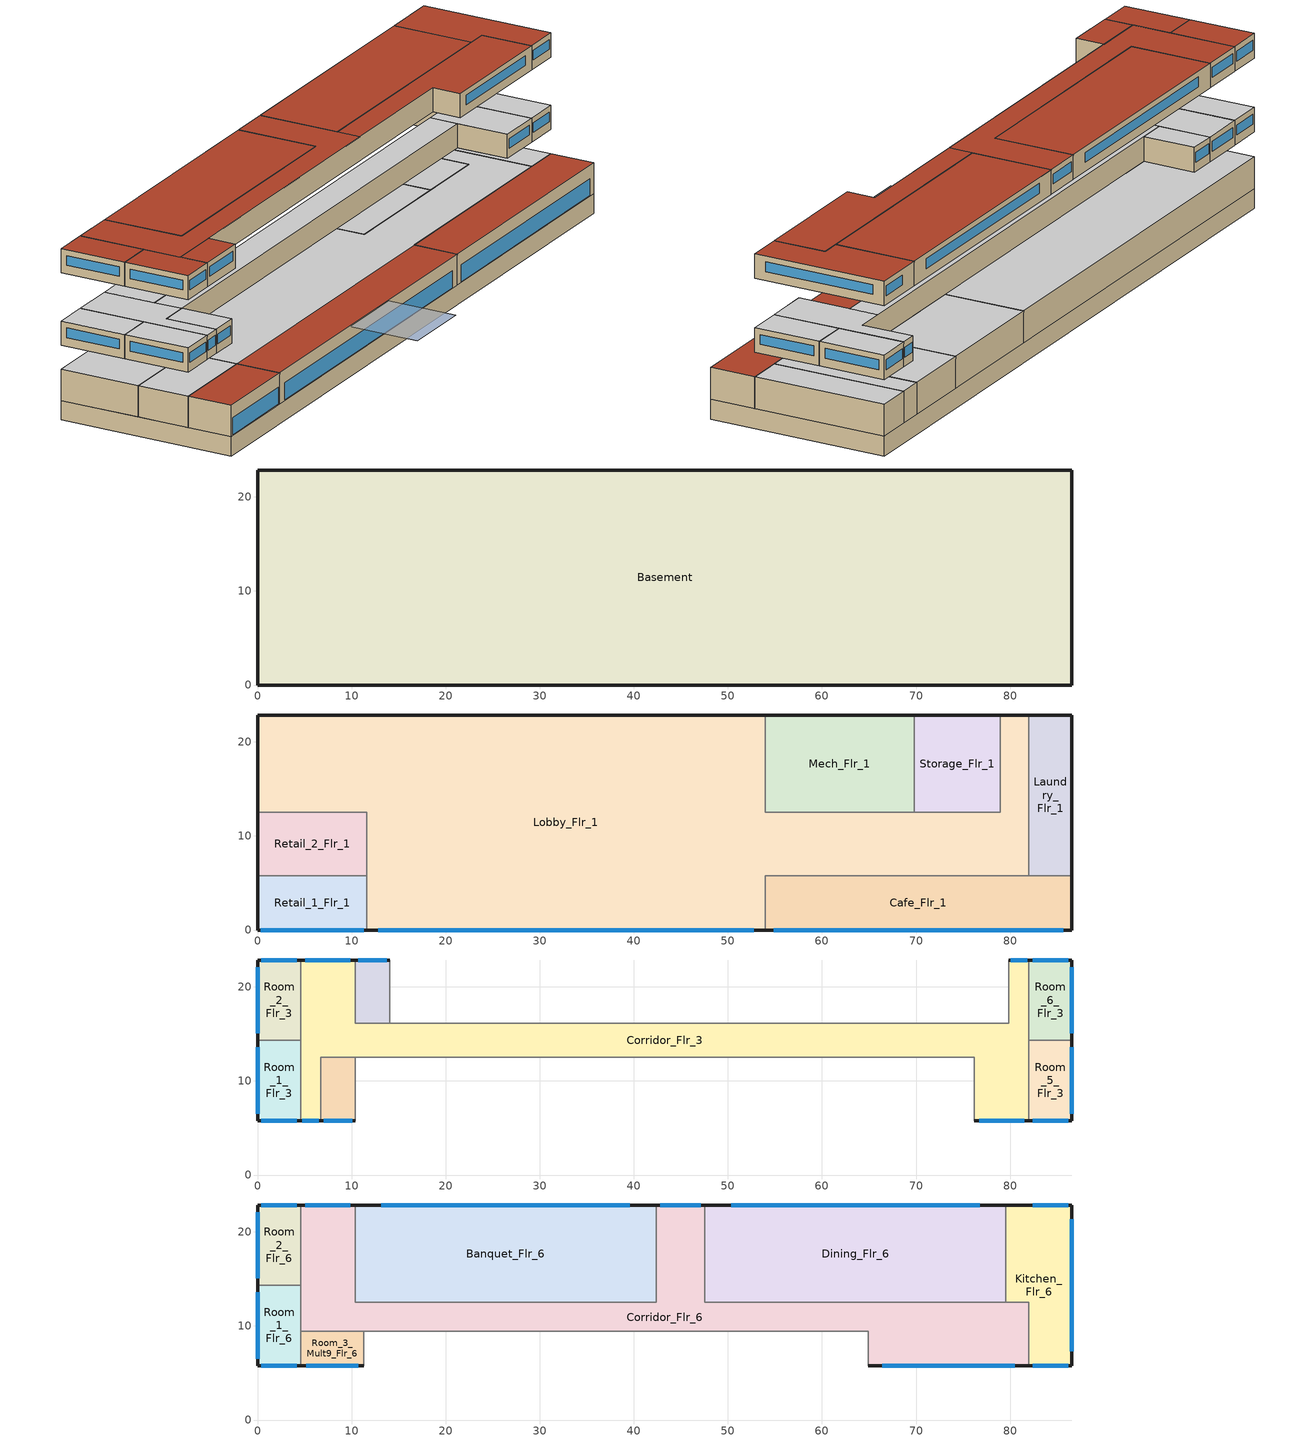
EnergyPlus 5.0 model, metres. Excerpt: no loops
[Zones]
Basement
 floor ground (ext-slab): 86.56,22.86 86.56,0 0,0 0,22.86 z-2.44
 wall ground (Underground Wall Non-res): 86.56,0 86.56,22.86 0,22.86 0,0 86.56,0 z-2.44:0
Cafe_Flr_1
 floor to Basement (INT-FLOOR-TOPSIDE): 86.56,5.79 86.56,0 53.95,0 53.95,5.79 z0
 wall outside (Mass Non-res Ext Wall): 53.95,0 86.56,0 86.56,5.79 z0:3.96
 wall to Lobby_Flr_1 (int-walls): 81.99,5.79 53.95,5.79 53.95,0 z0:3.96
 wall to Laundry_Flr_1 (int-walls): 86.56,5.79 81.99,5.79 z0:3.96
 window (Window Non-res Fixed): 54.88,0 85.63,0 z0.15:2.29
 roof outside (IEAD Res Roof): 53.95,5.79 53.95,0 86.56,0 86.56,5.79 z3.96
Laundry_Flr_1
 floor to Basement (INT-FLOOR-TOPSIDE): 86.56,22.86 86.56,5.79 81.99,5.79 81.99,22.86 z0
 wall outside (Mass Non-res Ext Wall): 86.56,5.79 86.56,22.86 81.99,22.86 z0:3.96
 wall to Lobby_Flr_1 (int-walls): 81.99,22.86 81.99,5.79 z0:3.96
 ceiling adiabatic (INT-FLOOR-UNDERSIDE): 81.99,22.86 81.99,5.79 86.56,5.79 86.56,22.86 z3.96
Lobby_Flr_1
 floor to Basement (INT-FLOOR-TOPSIDE): 0,12.5 0,22.86 53.95,22.86 53.95,0 11.58,0 11.58,12.5 z0; 53.95,12.5 78.94,12.5 78.94,22.86 81.99,22.86 81.99,5.79 53.95,5.79 z0
 wall outside (Mass Non-res Ext Wall): 53.95,22.86 0,22.86 0,12.5 / 11.58,0 53.95,0 / 81.99,22.86 78.94,22.86 z0:3.96
 wall to Mech_Flr_1 (int-walls): 69.8,12.5 53.95,12.5 53.95,22.86 z0:3.96
 wall to Retail_2_Flr_1 (int-walls): 0,12.5 11.58,12.5 11.58,5.79 z0:3.96
 wall to Retail_1_Flr_1 (int-walls): 11.58,5.79 11.58,0 z0:3.96
 wall to Storage_Flr_1 (int-walls): 78.94,22.86 78.94,12.5 69.8,12.5 z0:3.96
 window (Window Non-res Fixed): 12.79,0 52.74,0 z0.15:2.29
 ceiling adiabatic (INT-FLOOR-UNDERSIDE): 0,12.5 11.58,12.5 11.58,5.79 81.99,5.79 81.99,22.86 78.94,22.86 78.94,12.5 53.95,12.5 53.95,22.86 0,22.86 z3.96
 roof outside (IEAD Res Roof): 11.58,5.79 11.58,0 53.95,0 53.95,5.79 z3.96
Mech_Flr_1
 floor to Basement (INT-FLOOR-TOPSIDE): 69.8,22.86 69.8,12.5 53.95,12.5 53.95,22.86 z0
 wall outside (Mass Non-res Ext Wall): 69.8,22.86 53.95,22.86 z0:3.96
 wall to Storage_Flr_1 (int-walls): 69.8,12.5 69.8,22.86 z0:3.96
 ceiling adiabatic (INT-FLOOR-UNDERSIDE): 53.95,22.86 53.95,12.5 69.8,12.5 69.8,22.86 z3.96
Retail_1_Flr_1
 floor to Basement (INT-FLOOR-TOPSIDE): 11.58,5.79 11.58,0 0,0 0,5.79 z0
 wall outside (Mass Non-res Ext Wall): 0,5.79 0,0 11.58,0 z0:3.96
 wall to Retail_2_Flr_1 (int-walls): 11.58,5.79 0,5.79 z0:3.96
 window (Window Non-res Fixed): 0.33,0 11.25,0 z0.15:2.29
 roof outside (IEAD Res Roof): 0,5.79 0,0 11.58,0 11.58,5.79 z3.96
Retail_2_Flr_1
 floor to Basement (INT-FLOOR-TOPSIDE): 11.58,12.5 11.58,5.79 0,5.79 0,12.5 z0
 wall outside (Mass Non-res Ext Wall): 0,12.5 0,5.79 z0:3.96
 ceiling adiabatic (INT-FLOOR-UNDERSIDE): 0,12.5 0,5.79 11.58,5.79 11.58,12.5 z3.96
Storage_Flr_1
 floor to Basement (INT-FLOOR-TOPSIDE): 78.94,22.86 78.94,12.5 69.8,12.5 69.8,22.86 z0
 wall outside (Mass Non-res Ext Wall): 78.94,22.86 69.8,22.86 z0:3.96
 ceiling adiabatic (INT-FLOOR-UNDERSIDE): 69.8,22.86 69.8,12.5 78.94,12.5 78.94,22.86 z3.96
Corridor_Flr_3
 floor adiabatic (INT-FLOOR-TOPSIDE): 4.57,5.79 4.57,22.86 10.36,22.86 10.36,12.5 6.71,12.5 6.71,5.79 z7.01; 10.36,16.15 76.2,16.15 76.2,12.5 10.36,12.5 z7.01; 76.2,16.15 79.86,16.15 79.86,22.86 81.99,22.86 81.99,5.79 76.2,5.79 z7.01
 wall outside (Mass Res Ext Wall): 10.36,22.86 4.57,22.86 / 4.57,5.79 6.71,5.79 / 81.99,22.86 79.86,22.86 / 76.2,5.79 81.99,5.79 z7.01:10.06
 wall adiabatic (int-walls): 79.86,22.86 79.86,16.15 10.36,16.15 10.36,22.86 / 6.71,5.79 6.71,12.5 76.2,12.5 76.2,5.79 z7.01:10.06
 wall to Room_5_Flr_3 (int-walls): 81.99,5.79 81.99,14.33 z7.01:10.06
 wall to Room_1_Flr_3 (int-walls): 4.57,14.33 4.57,5.79 z7.01:10.06
 wall to Room_6_Flr_3 (int-walls): 81.99,14.33 81.99,22.86 z7.01:10.06
 wall to Room_2_Flr_3 (int-walls): 4.57,22.86 4.57,14.33 z7.01:10.06
 window (Window Non-res Fixed): 9.86,22.86 5.08,22.86 / 4.76,5.79 6.52,5.79 / 81.81,22.86 80.04,22.86 / 76.71,5.79 81.48,5.79 z8.11:9.33
 ceiling adiabatic (INT-FLOOR-UNDERSIDE): 4.57,5.79 6.71,5.79 6.71,12.5 10.36,12.5 10.36,22.86 4.57,22.86 z10.06; 10.36,12.5 76.2,12.5 76.2,16.15 10.36,16.15 z10.06; 76.2,5.79 81.99,5.79 81.99,22.86 79.86,22.86 79.86,16.15 76.2,16.15 z10.06
Room_1_Flr_3
 floor adiabatic (INT-FLOOR-TOPSIDE): 4.57,14.33 4.57,5.79 0,5.79 0,14.33 z7.01
 wall outside (Mass Res Ext Wall): 0,14.33 0,5.79 4.57,5.79 z7.01:10.06
 wall to Room_2_Flr_3 (int-walls): 4.57,14.33 0,14.33 z7.01:10.06
 window (Window Res Fixed): 0.4,5.79 4.17,5.79 / 0,13.58 0,6.54 z8.11:9.33
 ceiling adiabatic (INT-FLOOR-UNDERSIDE): 0,14.33 0,5.79 4.57,5.79 4.57,14.33 z10.06
Room_2_Flr_3
 floor adiabatic (INT-FLOOR-TOPSIDE): 4.57,22.86 4.57,14.33 0,14.33 0,22.86 z7.01
 wall outside (Mass Res Ext Wall): 4.57,22.86 0,22.86 0,14.33 z7.01:10.06
 window (Window Res Fixed): 4.17,22.86 0.4,22.86 / 0,22.11 0,15.07 z8.11:9.33
 ceiling adiabatic (INT-FLOOR-UNDERSIDE): 0,22.86 0,14.33 4.57,14.33 4.57,22.86 z10.06
Room_3_Mult19_Flr_3
 floor adiabatic (INT-FLOOR-TOPSIDE): 10.36,12.5 10.36,5.79 6.71,5.79 6.71,12.5 z7.01
 wall outside (Mass Res Ext Wall): 6.71,5.79 10.36,5.79 z7.01:10.06
 wall adiabatic (int-walls): 10.36,5.79 10.36,12.5 6.71,12.5 6.71,5.79 z7.01:10.06
 window (Window Res Fixed): 7.03,5.79 10.04,5.79 z8.11:9.33
 ceiling adiabatic (INT-FLOOR-UNDERSIDE): 6.71,12.5 6.71,5.79 10.36,5.79 10.36,12.5 z10.06
Room_4_Mult19_Flr_3
 floor adiabatic (INT-FLOOR-TOPSIDE): 14.02,22.86 14.02,16.15 10.36,16.15 10.36,22.86 z7.01
 wall outside (Mass Res Ext Wall): 14.02,22.86 10.36,22.86 z7.01:10.06
 wall adiabatic (int-walls): 10.36,22.86 10.36,16.15 14.02,16.15 14.02,22.86 z7.01:10.06
 window (Window Res Fixed): 13.7,22.86 10.68,22.86 z8.11:9.33
 ceiling adiabatic (INT-FLOOR-UNDERSIDE): 10.36,22.86 10.36,16.15 14.02,16.15 14.02,22.86 z10.06
Room_5_Flr_3
 floor adiabatic (INT-FLOOR-TOPSIDE): 86.56,14.33 86.56,5.79 81.99,5.79 81.99,14.33 z7.01
 wall outside (Mass Res Ext Wall): 81.99,5.79 86.56,5.79 86.56,14.33 z7.01:10.06
 wall to Room_6_Flr_3 (int-walls): 86.56,14.33 81.99,14.33 z7.01:10.06
 window (Window Res Fixed): 86.56,6.54 86.56,13.58 / 82.39,5.79 86.16,5.79 z8.11:9.33
 ceiling adiabatic (INT-FLOOR-UNDERSIDE): 81.99,14.33 81.99,5.79 86.56,5.79 86.56,14.33 z10.06
Room_6_Flr_3
 floor adiabatic (INT-FLOOR-TOPSIDE): 86.56,22.86 86.56,14.33 81.99,14.33 81.99,22.86 z7.01
 wall outside (Mass Res Ext Wall): 86.56,14.33 86.56,22.86 81.99,22.86 z7.01:10.06
 window (Window Res Fixed): 86.56,15.07 86.56,22.11 / 86.16,22.86 82.39,22.86 z8.11:9.33
 ceiling adiabatic (INT-FLOOR-UNDERSIDE): 81.99,22.86 81.99,14.33 86.56,14.33 86.56,22.86 z10.06
Banquet_Flr_6
 floor adiabatic (INT-FLOOR-TOPSIDE): 42.37,22.86 42.37,12.5 10.36,12.5 10.36,22.86 z16.15
 wall outside (Mass Res Ext Wall): 42.37,22.86 10.36,22.86 z16.15:19.2
 wall to Corridor_Flr_6 (int-walls): 10.36,22.86 10.36,12.5 42.37,12.5 42.37,22.86 z16.15:19.2
 window (Window Non-res Fixed): 39.57,22.86 13.16,22.86 z17.26:18.48
 roof outside (IEAD Res Roof): 10.36,22.86 10.36,12.5 42.37,12.5 42.37,22.86 z19.2
Corridor_Flr_6
 floor adiabatic (INT-FLOOR-TOPSIDE): 4.57,9.45 4.57,22.86 10.36,22.86 10.36,12.5 42.37,12.5 42.37,22.86 47.55,22.86 47.55,12.5 81.99,12.5 81.99,5.79 64.92,5.79 64.92,9.45 z16.15
 wall outside (Mass Res Ext Wall): 10.36,22.86 4.57,22.86 / 47.55,22.86 42.37,22.86 / 64.92,5.79 81.99,5.79 z16.15:19.2
 wall adiabatic (int-walls): 4.57,22.86 4.57,9.45 64.92,9.45 64.92,5.79 / 81.99,12.5 47.55,12.5 z16.15:19.2
 wall to Dining_Flr_6 (int-walls): 47.55,12.5 47.55,22.86 z16.15:19.2
 wall to Kitchen_Flr_6 (int-walls): 81.99,5.79 81.99,12.5 z16.15:19.2
 window (Window Non-res Fixed): 9.86,22.86 5.08,22.86 / 47.09,22.86 42.82,22.86 / 66.42,5.79 80.5,5.79 z17.26:18.48
 roof outside (IEAD Res Roof): 4.57,9.45 47.55,9.45 47.55,22.86 42.37,22.86 42.37,12.5 10.36,12.5 10.36,22.86 4.57,22.86 z19.2; 47.55,9.45 64.92,9.45 64.92,5.79 81.99,5.79 81.99,12.5 47.55,12.5 z19.2
Dining_Flr_6
 floor adiabatic (INT-FLOOR-TOPSIDE): 79.55,22.86 79.55,12.5 47.55,12.5 47.55,22.86 z16.15
 wall outside (Mass Res Ext Wall): 79.55,22.86 47.55,22.86 z16.15:19.2
 wall to Kitchen_Flr_6 (int-walls): 79.55,12.5 79.55,22.86 z16.15:19.2
 wall adiabatic (int-walls): 47.55,12.5 79.55,12.5 z16.15:19.2
 window (Window Non-res Fixed): 76.75,22.86 50.35,22.86 z17.26:18.48
 roof outside (IEAD Res Roof): 47.55,22.86 47.55,12.5 79.55,12.5 79.55,22.86 z19.2
Kitchen_Flr_6
 floor adiabatic (INT-FLOOR-TOPSIDE): 79.55,12.5 79.55,22.86 86.56,22.86 86.56,5.79 81.99,5.79 81.99,12.5 z16.15
 wall outside (Mass Res Ext Wall): 81.99,5.79 86.56,5.79 86.56,22.86 79.55,22.86 z16.15:19.2
 wall adiabatic (int-walls): 79.55,12.5 81.99,12.5 z16.15:19.2
 window (Window Non-res Fixed): 82.39,5.79 86.16,5.79 / 86.56,7.29 86.56,21.37 / 86.16,22.86 82.39,22.86 z17.26:18.48
 roof outside (IEAD Res Roof): 79.55,12.5 81.99,12.5 81.99,5.79 86.56,5.79 86.56,22.86 79.55,22.86 z19.2
Room_1_Flr_6
 floor adiabatic (INT-FLOOR-TOPSIDE): 4.57,14.33 4.57,5.79 0,5.79 0,14.33 z16.15
 wall outside (Mass Res Ext Wall): 0,14.33 0,5.79 4.57,5.79 z16.15:19.2
 wall adiabatic (int-walls): 4.57,5.79 4.57,14.33 z16.15:19.2
 wall to Room_2_Flr_6 (int-walls): 4.57,14.33 0,14.33 z16.15:19.2
 window (Window Res Fixed): 0.4,5.79 4.17,5.79 / 0,13.58 0,6.54 z17.26:18.48
 roof outside (IEAD Res Roof): 0,14.33 0,5.79 4.57,5.79 4.57,14.33 z19.2
Room_2_Flr_6
 floor adiabatic (INT-FLOOR-TOPSIDE): 4.57,22.86 4.57,14.33 0,14.33 0,22.86 z16.15
 wall outside (Mass Res Ext Wall): 4.57,22.86 0,22.86 0,14.33 z16.15:19.2
 wall adiabatic (int-walls): 4.57,14.33 4.57,22.86 z16.15:19.2
 window (Window Res Fixed): 4.17,22.86 0.4,22.86 / 0,22.11 0,15.07 z17.26:18.48
 roof outside (IEAD Res Roof): 0,22.86 0,14.33 4.57,14.33 4.57,22.86 z19.2
Room_3_Mult9_Flr_6
 floor adiabatic (INT-FLOOR-TOPSIDE): 11.28,9.45 11.28,5.79 4.57,5.79 4.57,9.45 z16.15
 wall outside (Mass Res Ext Wall): 4.57,5.79 11.28,5.79 z16.15:19.2
 wall adiabatic (int-walls): 11.28,5.79 11.28,9.45 4.57,9.45 4.57,5.79 z16.15:19.2
 window (Window Res Fixed): 5.16,5.79 10.69,5.79 z17.26:18.48
 roof outside (IEAD Res Roof): 4.57,9.45 4.57,5.79 11.28,5.79 11.28,9.45 z19.2
shading: 28.19,0 28.19,-9.14 37.34,-9.14 37.34,0 z3.96
[Building]
Ref Bldg Large Hotel Pre1980_v1.3_5.0: North Axis=0; Terrain=City; Loads Convergence Tolerance Value=0.04; Temperature Convergence Tolerance Value=0.2; Solar Distribution=FullInteriorAndExterior; Maximum Number of Warmup Days=25
[Site:Location]
USA NV-LAS VEGAS: Latitude {deg}=36.07; Longitude {deg}=-115.17; Time Zone {hr}=-8; Elevation {m}=664
[SizingPeriod:DesignDay] Barometric Pressure {Pa}=93598; Rain {0-no,1-yes}=0; Snow on ground {0-no,1-yes}=0; Day of Month=21; Daylight Savings Time Indicator=0; Humidity Indicating Type=WetBulb
Name | Maximum Dry-Bulb Temperature {C} | Daily Temp Range {C} | Humidity Indicating Conditions at Maximum Dry-Bulb | Wind Speed {m/s} design conditions vs. traditional 6.71 m/s (15 mph) | Wind Direction {Degrees; N=0, S=180} | Clearness {0.0 to 1.1} | Month | Day Type | Wind Speed {m/s} design conditions vs. traditional 3.35 m/s (7mph)
LAS_VEGAS Ann Htg 99.6% Condns DB | -1.7 | 0 | -1.7 | 3.1 | 240 | 0 | 1 | WinterDesignDay
LAS_VEGAS Ann Clg .4% Condns WB=>MDB | 34.7 | 13.6 | 21.9 |  | 230 | 1 | 7 | SummerDesignDay | 5.3
[Site:WaterMainsTemperature]
Calculation Method=CORRELATION; Annual Average Outdoor Air Temperature {C}=19.48; Maximum Difference In Monthly Average Outdoor Air Temperatures {deltaC}=25.6
[Site:GroundTemperature:BuildingSurface]
18.89, 18.889, 18.895, 20.344, 20.899, 20.929, 20.753, 20.826, 21.013, 20.868, 19.246, 18.923
[Construction]
Mass Non-res Ext Wall: 1IN Stucco, 8IN Concrete HW, Mass NonRes Wall Insulation, 1/2IN Gypsum
Mass Res Ext Wall: 1IN Stucco, 8IN Concrete HW, Mass Res Wall Insulation, 1/2IN Gypsum
IEAD Res Roof: Roof Membrane, IEAD Res Roof Insulation, Metal Decking
ext-slab: HW CONCRETE, CP02 CARPET PAD
int-walls: 1/2IN Gypsum, 1/2IN Gypsum
INT-FLOOR-TOPSIDE: MAT-CC05 4 HW CONCRETE, CP02 CARPET PAD
INT-FLOOR-UNDERSIDE: CP02 CARPET PAD, MAT-CC05 4 HW CONCRETE
Underground Wall Non-res: 8IN Concrete HW, UGWall NonRes Insulation
Window Non-res Fixed: NonRes Fixed Assembly Window
Window Res Fixed: Res Fixed Assembly Window
InteriorFurnishings: Std Wood 6inch
[Material] Thermal Absorptance=0.9
Name | Roughness | Thickness {m} | Conductivity {W/m-K} | Density {kg/m3} | Specific Heat {J/kg-K} | Solar Absorptance | Visible Absorptance | Density | Specific Heat | Visible Absorptance! Common Materials | Thickness | Conductivity
Mass NonRes Wall Insulation; Mass Res Wall Insulation | MediumRough | 0.0169094 | 0.049 | 265 | 836.8 | 0.7 | 0.7
IEAD Res Roof Insulation | MediumRough | 0.0739805 | 0.049 |  |  | 0.7 | 0.7 | 265 | 836.8
UGWall NonRes Insulation | MediumRough | 0.0001 | 0.049 | 265 | 836.8 | 0.7 | 0.7
Std Wood 6inch | MediumSmooth | 0.15 | 0.12 | 540 | 1210 | 0.7 |  |  |  | 0.7
1/2IN Gypsum | Smooth | 0.0127 | 0.16 | 784.9 | 830 | 0.92 | 0.92
1IN Stucco | Smooth |  |  |  |  | 0.92 | 0.92 | 1858 | 837 |  | 0.0253 | 0.6918
8IN CONCRETE HW | Rough | 0.2032 | 1.311 | 2240 | 836.8 | 0.7 | 0.7
HW CONCRETE; MAT-CC05 4 HW CONCRETE | Rough | 0.1016 | 1.311 | 2240 | 836.8 | 0.7 | 0.7
Roof Membrane | VeryRough | 0.0095 | 0.16 | 1121.29 | 1460 | 0.7 | 0.7
Metal Decking | MediumSmooth | 0.0015 | 45.006 | 7680 | 418.4 | 0.7 | 0.3
[WindowMaterial:SimpleGlazingSystem] U-Factor=6.92716; Solar Heat Gain Coefficient=0.54
NonRes Fixed Assembly Window; Res Fixed Assembly Window
[Material:NoMass]
CP02 CARPET PAD: Roughness=VeryRough; Thermal Resistance {(m2-K)/W}=0.2165; Thermal Absorptance=0.9; Solar Absorptance=0.7; Visible Absorptance=0.8
[Zone] Type=1; Part of Total Floor Area=Yes
Name | Multiplier
Banquet_Flr_6; Basement; Cafe_Flr_1; Corridor_Flr_6; Dining_Flr_6; Kitchen_Flr_6; Laundry_Flr_1; Lobby_Flr_1; Mech_Flr_1; Retail_1_Flr_1; Retail_2_Flr_1; Room_1_Flr_6; Room_2_Flr_6; Storage_Flr_1 | 1
Corridor_Flr_3; Room_1_Flr_3; Room_2_Flr_3; Room_5_Flr_3; Room_6_Flr_3 | 4
Room_3_Mult19_Flr_3; Room_4_Mult19_Flr_3 | 76
Room_3_Mult9_Flr_6 | 9
[People] Fraction Radiant=0.3; User Specified Sensible Fraction=AUTOCALCULATE; Activity Level Schedule=ACTIVITY_SCH; Enable ASHRAE 55 Comfort Warnings=No; MRT Calculation=ZoneAveraged; Work Efficiency Schedule=WORK_EFF_SCH; Clothing Schedule=CLOTHING_SCH; Air Velocity Schedule=AIR_VELO_SCH; Thermal Comfort Report=FANGER
Name | Zone | Schedule | Number of People Calculation Method | Zone Area per Person | Number of People
Banquet_Flr_6 People | Banquet_Flr_6 | BLDG_OCC_SCH | Area/Person | 1.39
Basement People | Basement | BLDG_OCC_SCH | Area/Person | 37.16
Cafe_Flr_1 People | Cafe_Flr_1 | BLDG_OCC_SCH | Area/Person | 1.39
Corridor_Flr_3 People | Corridor_Flr_3 | BLDG_OCC_SCH | Area/Person | 92.9
Corridor_Flr_6 People | Corridor_Flr_6 | BLDG_OCC_SCH | Area/Person | 92.9
Dining_Flr_6 People | Dining_Flr_6 | BLDG_OCC_SCH | Area/Person | 1.39
Kitchen_Flr_6 People | Kitchen_Flr_6 | BLDG_OCC_SCH | People |  | 5.56
Laundry_Flr_1 People | Laundry_Flr_1 | BLDG_OCC_SCH | Area/Person | 23.23
Lobby_Flr_1 People | Lobby_Flr_1 | Lobby_Occ_Sch | Area/Person | 3.1
Retail_1_Flr_1 People | Retail_1_Flr_1 | BLDG_OCC_SCH | Area/Person | 6.19
Retail_2_Flr_1 People | Retail_2_Flr_1 | BLDG_OCC_SCH | Area/Person | 6.19
Room_1_Flr_3 People | Room_1_Flr_3 | GuestRoom_Occ_Sch | Area/Person | 26.01
Room_1_Flr_6 People | Room_1_Flr_6 | GuestRoom_Occ_Sch | Area/Person | 26.01
Room_2_Flr_3 People | Room_2_Flr_3 | GuestRoom_Occ_Sch | Area/Person | 26.01
Room_2_Flr_6 People | Room_2_Flr_6 | GuestRoom_Occ_Sch | Area/Person | 26.01
Room_3_Mult19_Flr_3 People | Room_3_Mult19_Flr_3 | GuestRoom_Occ_Sch | Area/Person | 16.35
Room_3_Mult9_Flr_6 People | Room_3_Mult9_Flr_6 | GuestRoom_Occ_Sch | Area/Person | 16.35
Room_4_Mult19_Flr_3 People | Room_4_Mult19_Flr_3 | GuestRoom_Occ_Sch | Area/Person | 16.35
Room_5_Flr_3 People | Room_5_Flr_3 | GuestRoom_Occ_Sch | Area/Person | 26.01
Room_6_Flr_3 People | Room_6_Flr_3 | GuestRoom_Occ_Sch | Area/Person | 26.01
Storage_Flr_1 People | Storage_Flr_1 | BLDG_OCC_SCH | Area/Person | 46.45
[Lights] Design Level Calculation Method=Watts/Area; Return Air Fraction=0; Fraction Radiant=0.7; Fraction Visible=0.2; Fraction Replaceable=1; Return Air Fraction is Calculated from Plenum Temperature=No
Name | Zone | Schedule | Watts per Zone Area {W/m2}
Banquet_Flr_6_Lights | Banquet_Flr_6 | BLDG_LIGHT_SCH | 27.55
Basement_Lights | Basement | BLDG_LIGHT_SCH | 7.53
Cafe_Flr_1_Lights | Cafe_Flr_1 | BLDG_LIGHT_SCH | 27.55
Corridor_Flr_3_Lights | Corridor_Flr_3 | BLDG_LIGHT_SCH | 13.11
Corridor_Flr_6_Lights | Corridor_Flr_6 | BLDG_LIGHT_SCH | 13.11
Dining_Flr_6_Lights | Dining_Flr_6 | BLDG_LIGHT_SCH | 27.55
Kitchen_Flr_6_Lights | Kitchen_Flr_6 | BLDG_LIGHT_SCH | 16.83
Laundry_Flr_1_Lights | Laundry_Flr_1 | BLDG_LIGHT_SCH | 12.23
Lobby_Flr_1_Lights | Lobby_Flr_1 | BLDG_LIGHT_SCH | 20.28
Mech_Flr_1_Lights | Mech_Flr_1 | BLDG_LIGHT_SCH | 8.6
Retail_1_Flr_1_Lights | Retail_1_Flr_1 | BLDG_LIGHT_SCH | 38.09
Retail_2_Flr_1_Lights | Retail_2_Flr_1 | BLDG_LIGHT_SCH | 38.09
Room_1_Flr_3_Lights | Room_1_Flr_3 | GuestRoom_Ltg_Sch_Base | 19.09
Room_1_Flr_6_Lights | Room_1_Flr_6 | GuestRoom_Ltg_Sch_Base | 19.09
Room_2_Flr_3_Lights | Room_2_Flr_3 | GuestRoom_Ltg_Sch_Base | 19.09
Room_2_Flr_6_Lights | Room_2_Flr_6 | GuestRoom_Ltg_Sch_Base | 19.09
Room_3_Mult19_Flr_3_Lights | Room_3_Mult19_Flr_3 | GuestRoom_Ltg_Sch_Base | 19.09
Room_3_Mult9_Flr_6_Lights | Room_3_Mult9_Flr_6 | GuestRoom_Ltg_Sch_Base | 19.09
Room_4_Mult19_Flr_3_Lights | Room_4_Mult19_Flr_3 | GuestRoom_Ltg_Sch_Base | 19.09
Room_5_Flr_3_Lights | Room_5_Flr_3 | GuestRoom_Ltg_Sch_Base | 19.09
Room_6_Flr_3_Lights | Room_6_Flr_3 | GuestRoom_Ltg_Sch_Base | 19.09
Storage_Flr_1_Lights | Storage_Flr_1 | BLDG_LIGHT_SCH | 3.96
[ElectricEquipment]
Name | Zone | Schedule | Design Level Calculation Method | Design Level {W} | Fraction Latent | Fraction Radiant | Fraction Lost | Watts per Zone Floor Area {W/m2}
Banquet_Flr_6_MiscPlug_Equip | Banquet_Flr_6 | Kitchen_Elec_Equip_SCH | EquipmentLevel | 22492 | 0 | 0.5 | 0
Basement_MiscPlug_Equip | Basement | BLDG_EQUIP_SCH | Watts/Area |  | 0 | 0.5 | 0 | 5.38
Cafe_Flr_1_MiscPlug_Equip | Cafe_Flr_1 | BLDG_EQUIP_SCH | Watts/Area |  | 0 | 0.5 | 0 | 5.38
Dining_Flr_6_MiscPlug_Equip | Dining_Flr_6 | Kitchen_Elec_Equip_SCH | EquipmentLevel | 22492 | 0 | 0.5 | 0
Kitchen_Flr_6_ExhFan_Equip | Kitchen_Flr_6 | Kitchen_Exhaust_SCH | EquipmentLevel | 698 | 0 | 0 | 1
Kitchen_Flr_6_MiscElec_Equip | Kitchen_Flr_6 | Kitchen_Elec_Equip_SCH | EquipmentLevel | 52481 | 0.2 | 0.5 | 0.1
Laundry_Flr_1_MiscPlug_Equip | Laundry_Flr_1 | LaundryRoom_Eqp_Elec_Sch | EquipmentLevel | 4813 | 0 | 0.5 | 0
Laundry_Flr_1_ExhFan_Equip | Laundry_Flr_1 | ALWAYS_ON | EquipmentLevel | 87 | 0 | 0 | 1
Lobby_Flr_1_MiscPlug_Equip | Lobby_Flr_1 | BLDG_EQUIP_SCH | Watts/Area |  | 0 | 0.5 | 0 | 8.07
Mech_Flr_1_MiscPlug_Equip | Mech_Flr_1 | BLDG_EQUIP_SCH | Watts/Area |  | 0 | 0.5 | 0 | 5.38
Retail_1_Flr_1_MiscPlug_Equip | Retail_1_Flr_1 | BLDG_EQUIP_SCH | Watts/Area |  | 0 | 0.5 | 0 | 10.76
Retail_2_Flr_1_MiscPlug_Equip | Retail_2_Flr_1 | BLDG_EQUIP_SCH | Watts/Area |  | 0 | 0.5 | 0 | 10.76
Room_1_Flr_3_PlugMisc_Equip | Room_1_Flr_3 | GuestRoom_Eqp_Sch | Watts/Area |  | 0 | 0.5 | 0 | 14.3
Room_1_Flr_6_PlugMisc_Equip | Room_1_Flr_6 | GuestRoom_Eqp_Sch | Watts/Area |  | 0 | 0.5 | 0 | 14.3
Room_2_Flr_3_PlugMisc_Equip | Room_2_Flr_3 | GuestRoom_Eqp_Sch | Watts/Area |  | 0 | 0.5 | 0 | 14.3
Room_2_Flr_6_PlugMisc_Equip | Room_2_Flr_6 | GuestRoom_Eqp_Sch | Watts/Area |  | 0 | 0.5 | 0 | 14.3
Room_3_Mult19_Flr_3_PlugMisc_Equip | Room_3_Mult19_Flr_3 | GuestRoom_Eqp_Sch | Watts/Area |  | 0 | 0.5 | 0 | 14.3
Room_3_Mult9_Flr_6_PlugMisc_Equip | Room_3_Mult9_Flr_6 | GuestRoom_Eqp_Sch | Watts/Area |  | 0 | 0.5 | 0 | 14.3
Room_4_Mult19_Flr_3_PlugMisc_Equip | Room_4_Mult19_Flr_3 | GuestRoom_Eqp_Sch | Watts/Area |  | 0 | 0.5 | 0 | 14.3
Room_5_Flr_3_PlugMisc_Equip | Room_5_Flr_3 | GuestRoom_Eqp_Sch | Watts/Area |  | 0 | 0.5 | 0 | 14.3
Room_6_Flr_3_PlugMisc_Equip | Room_6_Flr_3 | GuestRoom_Eqp_Sch | Watts/Area |  | 0 | 0.5 | 0 | 14.3
Storage_Flr_1_MiscPlug_Equip | Storage_Flr_1 | BLDG_EQUIP_SCH | Watts/Area |  | 0 | 0.5 | 0 | 2.69
[GasEquipment] Design Level Calculation Method=EquipmentLevel
Name | Zone | Schedule | Design Level {W} | Fraction Latent | Fraction Radiant | Fraction Lost
Kitchen_Flr_6_MiscGas_Equip | Kitchen_Flr_6 | Kitchen_Gas_Equip_SCH | 166606 | 0.1 | 0.2 | 0.7
Laundry_Flr_1_MiscGas_Equip | Laundry_Flr_1 | LaundryRoom_Eqp_Gas_Sch | 41818 | 0 | 0.5 | 0
[Exterior:Lights]
Exterior Facade Lighting: Schedule=ALWAYS_ON; Design Level=27826; Control Option=AstronomicalClock
[Exterior:FuelEquipment]
Elevators: Fuel Use Type=Electricity; Schedule=BLDG_ELEVATORS; Design Level {W}=122222
[ZoneInfiltration:DesignFlowRate] Schedule=INFIL_QUARTER_ON_SCH; Design Volume Flow Rate Calculation Method=Flow/ExteriorWallArea; Flow per Exterior Surface Area {m3/s/m2}=0.001133; Constant Term Coefficient=1; Temperature Term Coefficient=0; Velocity Term Coefficient=0; Velocity Squared Term Coefficient=0
Name | Zone
Banquet_Flr_6_Infiltration | Banquet_Flr_6
Cafe_Flr_1_Infiltration | Cafe_Flr_1
Corridor_Flr_3_Infiltration | Corridor_Flr_3
Corridor_Flr_6_Infiltration | Corridor_Flr_6
Dining_Flr_6_Infiltration | Dining_Flr_6
Kitchen_Flr_6_Infiltration | Kitchen_Flr_6
Laundry_Flr_1_Infiltration | Laundry_Flr_1
Lobby_Flr_1_Infiltration | Lobby_Flr_1
Mech_Flr_1_Infiltration | Mech_Flr_1
Retail_1_Flr_1_Infiltration | Retail_1_Flr_1
Retail_2_Flr_1_Infiltration | Retail_2_Flr_1
Room_1_Flr_3_Infiltration | Room_1_Flr_3
Room_1_Flr_6_Infiltration | Room_1_Flr_6
Room_2_Flr_3_Infiltration | Room_2_Flr_3
Room_2_Flr_6_Infiltration | Room_2_Flr_6
Room_3_Mult19_Flr_3_Infiltration | Room_3_Mult19_Flr_3
Room_3_Mult9_Flr_6_Infiltration | Room_3_Mult9_Flr_6
Room_4_Mult19_Flr_3_Infiltration | Room_4_Mult19_Flr_3
Room_5_Flr_3_Infiltration | Room_5_Flr_3
Room_6_Flr_3_Infiltration | Room_6_Flr_3
Storage_Flr_1_Infiltration | Storage_Flr_1
[InternalMass] Construction=InteriorFurnishings
Name | Zone | Surface Area
Banquet_Flr_6 Internal Mass | Banquet_Flr_6 | 663.3149
Basement Internal Mass | Basement | 3957.66
Cafe_Flr_1 Internal Mass | Cafe_Flr_1 | 377.7238
Corridor_Flr_3 Internal Mass | Corridor_Flr_3 | 778.8094
Corridor_Flr_6 Internal Mass | Corridor_Flr_6 | 824.2494
Dining_Flr_6 Internal Mass | Dining_Flr_6 | 663.3149
Kitchen_Flr_6 Internal Mass | Kitchen_Flr_6 | 206.6089
Laundry_Flr_1 Internal Mass | Laundry_Flr_1 | 156.0789
Lobby_Flr_1 Internal Mass | Lobby_Flr_1 | 2616.37
Mech_Flr_1 Internal Mass | Mech_Flr_1 | 328.4864
Retail_1_Flr_1 Internal Mass | Retail_1_Flr_1 | 134.1427
Retail_2_Flr_1 Internal Mass | Retail_2_Flr_1 | 155.3378
Room_1_Flr_3 Internal Mass | Room_1_Flr_3 | 78.044
Room_1_Flr_6 Internal Mass | Room_1_Flr_6 | 78.044
Room_2_Flr_3 Internal Mass | Room_2_Flr_3 | 78.0349
Room_2_Flr_6 Internal Mass | Room_2_Flr_6 | 78.0349
Room_3_Mult19_Flr_3 Internal Mass | Room_3_Mult19_Flr_3 | 49.0477
Room_3_Mult9_Flr_6 Internal Mass | Room_3_Mult9_Flr_6 | 49.0611
Room_4_Mult19_Flr_3 Internal Mass | Room_4_Mult19_Flr_3 | 49.0611
Room_5_Flr_3 Internal Mass | Room_5_Flr_3 | 78.044
Room_6_Flr_3 Internal Mass | Room_6_Flr_3 | 78.0349
Storage_Flr_1 Internal Mass | Storage_Flr_1 | 189.5185
[ZoneMixing]
Kitchen_Flr_6 Exhaust Fanmixing_0: Zone=Kitchen_Flr_6; Schedule=HVACOperationSchd; Design Flow Rate Calculation Method=Flow/Zone; Design Flow Rate=1.84352; Source Zone=Dining_Flr_6; Delta Temperature=0
[AvailabilityManager:Scheduled] Availability Schedule=ALWAYS_ON
FLR_3_DOAS Availability Manager; FLR_6_DOAS Availability Manager
[AvailabilityManager:NightCycle]
CAV WITH REHEAT Availability Manager: Availability Schedule=ALWAYS_ON; Fan Schedule=HVACOperationSchd; Control Type {CycleOnAny | CycleOnControlZone | CycleOnAnyZoneFansOnly}=CycleOnAny; Thermostat Tolerance {delta C}=1; Cycling Run Time {s}=1800
[UtilityCost:Tariff]
Name | Output Meter | Conversion Factor Choice | Time of Use Period Schedule | Season Schedule | Demand Window Length | Monthly Charge or Variable | Group
NevadaPower_LGS-3_LargeGeneral | Electricity:Facility | kWh | NevadaPowTOUSched | NevadaPowSeasonsSched | HalfHour | 184 | Comm Elect
NevadaPower_LGS-2_LargeGeneral | Electricity:Facility | kWh | NevadaPowTOUSched | NevadaPowSeasonsSched | HalfHour | 179 | Comm Elect
NevadaPower_LGS-1_LargeGeneral | Electricity:Facility | kWh |  |  | HalfHour | 15.7 | Comm Elect
NevadaPower_GS_GeneralService | Electricity:Facility | kWh |  |  | HalfHour | 11 | Comm Elect
NV_EIAMonthlyRateGas | Gas:Facility | MCF |  |  |  | 0 | Comm Gas
[UtilityCost:Charge:Simple]
Name | Charge Variable | Tariff | Source Variable | Season | Category Variable | Cost per Unit Value or Variable
 | SummerPeakEnergyCharge | NevadaPower_LGS-3_LargeGeneral | PeakEnergy | Summer | EnergyCharges | 0.0858
 | SummerOffPeakEnergyCharge | NevadaPower_LGS-3_LargeGeneral | OffPeakEnergy | Summer | EnergyCharges | 0.0484
 | SummerShoulderEnergyCharge | NevadaPower_LGS-3_LargeGeneral | ShoulderEnergy | Summer | EnergyCharges | 0.0706
 | WinterEnergyCharge | NevadaPower_LGS-3_LargeGeneral | totalEnergy | Winter | EnergyCharges | 0.04925
 | DeferredAccountingEnergyCharge | NevadaPower_LGS-3_LargeGeneral | totalEnergy | Annual | EnergyCharges | 0.0128
 | FacilitiesDemandCharge | NevadaPower_LGS-3_LargeGeneral | totalDemand | Annual | DemandCharges | 2.94
 | WinterDemandCharge | NevadaPower_LGS-3_LargeGeneral | totalDemand | Winter | DemandCharges | 0.5
 | SummerOnPeakDemandCharge | NevadaPower_LGS-3_LargeGeneral | PeakDemand | Summer | DemandCharges | 8.36
 | SummerShoulderDemandCharge | NevadaPower_LGS-3_LargeGeneral | ShoulderDemand | Summer | DemandCharges | 0.43
 | TaxofSixPtfivePercent | NevadaPower_LGS-3_LargeGeneral | SubTotal | Annual | Taxes | 0.065
 | SummerPeakEnergyCharge | NevadaPower_LGS-2_LargeGeneral | PeakEnergy | Summer | EnergyCharges | 0.0889
 | SummerOffPeakEnergyCharge | NevadaPower_LGS-2_LargeGeneral | OffPeakEnergy | Summer | EnergyCharges | 0.0502
 | SummerShoulderEnergyCharge | NevadaPower_LGS-2_LargeGeneral | ShoulderEnergy | Summer | EnergyCharges | 0.0725
 | WinterEnergyCharge | NevadaPower_LGS-2_LargeGeneral | totalEnergy | Winter | EnergyCharges | 0.0509
 | DeferredAccountingEnergyCharge | NevadaPower_LGS-2_LargeGeneral | totalEnergy | Annual | EnergyCharges | 0.0128
 | FacilitiesDemandCharge | NevadaPower_LGS-2_LargeGeneral | totalDemand | Annual | DemandCharges | 2.74
 | WinterDemandCharge | NevadaPower_LGS-2_LargeGeneral | totalDemand | Winter | DemandCharges | 0.25
 | SummerOnPeakDemandCharge | NevadaPower_LGS-2_LargeGeneral | PeakDemand | Summer | DemandCharges | 7.16
 | SummerShoulderDemandCharge | NevadaPower_LGS-2_LargeGeneral | ShoulderDemand | Summer | DemandCharges | 0.39
 | TaxofSixPtfivePercent | NevadaPower_LGS-2_LargeGeneral | SubTotal | Annual | Taxes | 0.065
 | AnnualElectConsumpCharge | NevadaPower_LGS-1_LargeGeneral | totalEnergy | Annual | EnergyCharges | 0.0646
 | AnnualDefferredAccountingCharge | NevadaPower_LGS-1_LargeGeneral | totalEnergy | Annual | EnergyCharges | 0.0128
 | AnnualFacilitiesDemandCharge | NevadaPower_LGS-1_LargeGeneral | totalDemand | Annual | DemandCharges | 3.77
 | AnnualDemandCharge | NevadaPower_LGS-1_LargeGeneral | totalDemand | Annual | DemandCharges | 1.1
 | TaxofSixPtfivePercent | NevadaPower_LGS-1_LargeGeneral | SubTotal | Annual | Taxes | 0.065
 | AnnualElectConsumpCharge | NevadaPower_GS_GeneralService | totalEnergy | Annual | EnergyCharges | 0.0783
 | AnnualDefferredAccountingCharge | NevadaPower_GS_GeneralService | totalEnergy | Annual | EnergyCharges | 0.0128
 | TaxofSixPtfivePercent | NevadaPower_GS_GeneralService | SubTotal | Annual | Taxes | 0.065
 | MonthlyRateGasCharge | NV_EIAMonthlyRateGas | totalEnergy | Annual | EnergyCharges | NV_MonthlyGasRates
 | TaxofSixPtfivePercent | NV_EIAMonthlyRateGas | SubTotal | Annual | Taxes | 0.065
[UtilityCost:Qualify] Season=Annual; Threshold Test=Count
Name | Tariff | Variable | Qualify Type | Threshold Value or Variable | Number of Months
MinDemand1000kw | NevadaPower_LGS-3_LargeGeneral | TotalDemand | Minimum | 1000 | 12
MinEnergy3500kwh | NevadaPower_LGS-3_LargeGeneral | TotalEnergy | Minimum | 3500 | 12
MinDemand300kw | NevadaPower_LGS-2_LargeGeneral | TotalDemand | Minimum | 300 | 12
MinEnergy3500kwh | NevadaPower_LGS-2_LargeGeneral | TotalEnergy | Minimum | 3500 | 12
MaxDemand1000kw | NevadaPower_LGS-2_LargeGeneral | TotalDemand | Maximum | 1000 | 1
MaxDemand300kw | NevadaPower_LGS-1_LargeGeneral | TotalDemand | Maximum | 300 | 1
MinEnergy3500kwh | NevadaPower_LGS-1_LargeGeneral | TotalEnergy | Minimum | 3500 | 12
MaxDemand300kw | NevadaPower_GS_GeneralService | TotalDemand | Maximum | 300 | 1
MaxEnergy3500kwh | NevadaPower_GS_GeneralService | TotalEnergy | Maximum | 3500 | 1
[UtilityCost:Variable]
NV_MonthlyGasRates: Tariff=NV_EIAMonthlyRateGas; Variable Type=Currency; January Value=7.51; February Value=7.65; March Value=7.82; April Value=7.88; May Value=7.78; June Value=8.22; July Value=8.87; August Value=9.26; September Value=9.02; October Value=9.31; November Value=7.45; December Value=7.24
[Schedule:Compact]
ALWAYS_ON: Through: 12/31, For: AllDays, Until: 24:00, 1
ACTIVITY_SCH: Through: 12/31, For: AllDays, Until: 24:00, 120
AIR_VELO_SCH: Through: 12/31, For: AllDays, Until: 24:00, 0.2
BLDG_ELEVATORS: Fraction, Through: 12/31, For: AllDays, Until: 04:00, 0.05, Until: 05:00, 0.1, Until: 06:00, 0.2, Until: 07:00, 0.4, Until: 09:00, 0.5, Until: 10:00, 0.35, Until: 16:00, 0.15, Until: 17:00, 0.35, Until: 19:00, 0.5, Until: 21:00, 0.4, Until: 22:00, 0.3, Until: 23:00, 0.2, Until: 24:00, 0.1
BLDG_EQUIP_SCH: Through: 12/31, For: Weekdays, Until: 01:00, 0.3, Until: 02:00, 0.25, Until: 05:00, 0.2, Until: 06:00, 0.3, Until: 07:00, 0.5, Until: 08:00, 0.6, Until: 10:00, 0.5, Until: 18:00, 0.35, Until: 19:00, 0.7, Until: 20:00, 0.9, Until: 21:00, 0.95, Until: 22:00, 0.9, Until: 23:00, 0.7, Until: 24:00, 0.4, For: Saturday, Until: 02:00, 0.3, Until: 06:00, 0.2, Until: 08:00, 0.4, Until: 10:00, 0.5, Until: 11:00, 0.4, Until: 18:00, 0.35, Until: 19:00, 0.7, Until: 22:00, 0.8, Until: 23:00, 0.7, Until: 24:00, 0.4, For: SummerDesignDay, Until: 24:00, 1, For: WinterDesignDay, Until: 24:00, 0, For: Sunday Holidays AllOtherDays, Until: 02:00, 0.4, Until: 06:00, 0.3, Until: 07:00, 0.4, Until: 09:00, 0.5, Until: 13:00, 0.4, Until: 18:00, 0.3, Until: 19:00, 0.6, Until: 20:00, 0.8, Until: 21:00, 0.9, Until: 22:00, 0.7, Until: 23:00, 0.6, Until: 24:00, 0.4
BLDG_LIGHT_SCH: Through: 12/31, For: Weekdays, Until: 01:00, 0.2, Until: 02:00, 0.15, Until: 05:00, 0.1, Until: 06:00, 0.2, Until: 07:00, 0.4, Until: 08:00, 0.5, Until: 10:00, 0.4, Until: 18:00, 0.25, Until: 19:00, 0.6, Until: 20:00, 0.8, Until: 21:00, 0.9, Until: 22:00, 0.8, Until: 23:00, 0.6, Until: 24:00, 0.3, For: Saturday, Until: 02:00, 0.2, Until: 06:00, 0.1, Until: 08:00, 0.3, Until: 10:00, 0.4, Until: 11:00, 0.3, Until: 18:00, 0.25, Until: 19:00, 0.6, Until: 22:00, 0.7, Until: 23:00, 0.6, Until: 24:00, 0.3, For: SummerDesignDay, Until: 24:00, 1, For: WinterDesignDay, Until: 24:00, 0, For: Sunday Holidays AllOtherDays, Until: 02:00, 0.3, Until: 06:00, 0.2, Until: 07:00, 0.3, Until: 09:00, 0.4, Until: 13:00, 0.3, Until: 18:00, 0.2, Until: 19:00, 0.5, Until: 20:00, 0.7, Until: 21:00, 0.8, Until: 22:00, 0.6, Until: 23:00, 0.5, Until: 24:00, 0.3
BLDG_OCC_SCH: Through: 12/31, For: Weekdays, Until: 06:00, 0.9, Until: 07:00, 0.7, Until: 09:00, 0.4, Until: 15:00, 0.2, Until: 16:00, 0.3, Until: 19:00, 0.5, Until: 21:00, 0.7, Until: 22:00, 0.8, Until: 24:00, 0.9, For: SummerDesignDay, Until: 24:00, 1, For: Saturday, Until: 06:00, 0.9, Until: 07:00, 0.7, Until: 09:00, 0.5, Until: 17:00, 0.3, Until: 18:00, 0.5, Until: 21:00, 0.6, Until: 24:00, 0.7, For: WinterDesignDay, Until: 24:00, 0, For: Sunday Holidays AllOtherDays, Until: 08:00, 0.7, Until: 11:00, 0.5, Until: 13:00, 0.3, Until: 16:00, 0.2, Until: 17:00, 0.3, Until: 19:00, 0.4, Until: 21:00, 0.6, Until: 24:00, 0.8
CLOTHING_SCH: Through: 04/30, For: AllDays, Until: 24:00, 1, Through: 09/30, For: AllDays, Until: 24:00, 0.5, Through: 12/31, For: AllDays, Until: 24:00, 1
GuestRoom_Eqp_Sch: Fraction, Through: 12/31, For: Weekdays, Until: 06:00, 0.2, Until: 07:00, 0.62, Until: 08:00, 0.9, Until: 10:00, 0.43, Until: 17:00, 0.26, Until: 19:00, 0.51, Until: 20:00, 0.49, Until: 21:00, 0.66, Until: 22:00, 0.7, Until: 23:00, 0.35, Until: 24:00, 0.2, For: Saturday Sunday Holidays, Until: 06:00, 0.2, Until: 07:00, 0.3, Until: 08:00, 0.62, Until: 09:00, 0.9, Until: 10:00, 0.62, Until: 17:00, 0.29, Until: 18:00, 0.43, Until: 19:00, 0.51, Until: 20:00, 0.49, Until: 21:00, 0.66, Until: 22:00, 0.7, Until: 23:00, 0.35, Until: 24:00, 0.2, For: WinterDesignDay, Until: 24:00, 0, For: SummerDesignDay CustomDay1 CustomDay2, Until: 24:00, 1
GuestRoom_Ltg_Sch_Base: Fraction, Through: 12/31, For: Weekdays, Until: 01:00, 0.22, Until: 02:00, 0.17, Until: 05:00, 0.11, Until: 06:00, 0.22, Until: 07:00, 0.44, Until: 08:00, 0.56, Until: 10:00, 0.44, Until: 18:00, 0.28, Until: 19:00, 0.67, Until: 20:00, 0.89, Until: 21:00, 1, Until: 22:00, 0.89, Until: 23:00, 0.67, Until: 24:00, 0.33, For: Saturday Sunday Holidays, Until: 02:00, 0.26, Until: 06:00, 0.11, Until: 08:00, 0.41, Until: 10:00, 0.56, Until: 11:00, 0.41, Until: 18:00, 0.33, Until: 19:00, 0.85, Until: 22:00, 1, Until: 23:00, 0.85, Until: 24:00, 0.41, For: WinterDesignDay, Until: 24:00, 0, For: SummerDesignDay CustomDay1 CustomDay2, Until: 24:00, 1
GuestRoom_Occ_Sch: Fraction, Through: 12/31, For: Weekdays, Until: 06:00, 0.65, Until: 07:00, 0.5, Until: 09:00, 0.28, Until: 15:00, 0.13, Until: 16:00, 0.2, Until: 19:00, 0.35, Until: 21:00, 0.5, Until: 22:00, 0.58, Until: 24:00, 0.65, For: Saturday Sunday Holidays, Until: 06:00, 0.65, Until: 07:00, 0.5, Until: 09:00, 0.34, Until: 17:00, 0.2, Until: 18:00, 0.34, Until: 19:00, 0.35, Until: 21:00, 0.65, Until: 24:00, 0.5, For: WinterDesignDay, Until: 24:00, 0, For: SummerDesignDay CustomDay1 CustomDay2, Until: 24:00, 1
INFIL_QUARTER_ON_SCH: Through: 12/31, For: AllDays, Until: 24:00, 0.25
Kitchen_Elec_Equip_SCH: Through: 12/31, For: Weekday, Until: 06:00, 0.1, Until: 07:00, 0.25, Until: 09:00, 0.35, Until: 10:00, 0.25, Until: 13:00, 0.35, Until: 16:00, 0.25, Until: 19:00, 0.35, Until: 24:00, 0.25, For: Saturday, Until: 06:00, 0.1, Until: 07:00, 0.25, Until: 09:00, 0.35, Until: 10:00, 0.25, Until: 13:00, 0.35, Until: 16:00, 0.25, Until: 19:00, 0.35, Until: 24:00, 0.25, For: SummerDesignDay, Until: 24:00, 0.35, For: WinterDesignDay, Until: 24:00, 0, For: Sunday Holidays AllOtherDays, Until: 06:00, 0.1, Until: 07:00, 0.25, Until: 09:00, 0.35, Until: 10:00, 0.25, Until: 13:00, 0.35, Until: 16:00, 0.25, Until: 19:00, 0.35, Until: 24:00, 0.25
Kitchen_Gas_Equip_SCH: Through: 12/31, For: Weekdays Saturday, Until: 05:00, 0.02, Until: 06:00, 0.05, Until: 07:00, 0.1, Until: 08:00, 0.15, Until: 09:00, 0.2, Until: 10:00, 0.15, Until: 13:00, 0.25, Until: 14:00, 0.2, Until: 15:00, 0.15, Until: 16:00, 0.2, Until: 19:00, 0.3, Until: 21:00, 0.2, Until: 22:00, 0.15, Until: 23:00, 0.1, Until: 24:00, 0.05, For: SummerDesignDay, Until: 24:00, 0.25, For: WinterDesignDay, Until: 24:00, 0, For: Sunday Holidays AllOtherDays, Until: 05:00, 0.02, Until: 06:00, 0.05, Until: 07:00, 0.1, Until: 08:00, 0.15, Until: 09:00, 0.2, Until: 10:00, 0.15, Until: 13:00, 0.25, Until: 14:00, 0.2, Until: 15:00, 0.15, Until: 16:00, 0.2, Until: 19:00, 0.3, Until: 21:00, 0.2, Until: 22:00, 0.15, Until: 23:00, 0.1, Until: 24:00, 0.05
LaundryRoom_Eqp_Elec_Sch: Fraction, Through: 12/31, For: Weekdays Saturday Sunday Holidays, Until: 08:00, 0, Until: 16:00, 1, Until: 24:00, 0, For: WinterDesignDay, Until: 24:00, 0, For: SummerDesignDay CustomDay1 CustomDay2, Until: 24:00, 1
LaundryRoom_Eqp_Gas_Sch: Fraction, Through: 12/31, For: Weekdays Saturday Sunday Holidays, Until: 9:00, 0, Until: 17:00, 1, Until: 24:00, 0, For: WinterDesignDay, Until: 24:00, 0, For: SummerDesignDay CustomDay1 CustomDay2, Until: 24:00, 1
Lobby_Occ_Sch: Fraction, Through: 12/31, For: Weekdays, Until: 05:00, 0.1, Until: 06:00, 0.3, Until: 10:00, 0.7, Until: 16:00, 0.2, Until: 18:00, 0.4, Until: 22:00, 0.2, Until: 24:00, 0.1, For: Saturday Sunday Holidays, Until: 06:00, 0.1, Until: 07:00, 0.3, Until: 10:00, 0.7, Until: 22:00, 0.2, Until: 24:00, 0.1, For: WinterDesignDay, Until: 24:00, 0, For: SummerDesignDay CustomDay1 CustomDay2, Until: 24:00, 1
WORK_EFF_SCH: Through: 12/31, For: AllDays, Until: 24:00, 0
Kitchen_Exhaust_SCH: Fraction, Through: 12/31, For: AllDays, Until: 07:00, 0, Until: 24:00, 1
HVACOperationSchd: Through: 12/31, For: AllDays, Until: 07:00, 0, Until: 24:00, 1
NevadaPowSeasonsSched: Through: 5/31, For: AllDays, Until: 24:00, 1, Through: 9/30, For: AllDays, Until: 24:00, 3, Through: 12/31, For: AllDays, Until: 24:00, 1
NevadaPowTOUSched: Through: 12/31, For: AllDays, Until: 10:00, 3, Until: 13:00, 2, Until: 19:00, 1, Until: 22:00, 2, Until: 24:00, 3
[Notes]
DOE Commercial Reference Building
Large hotel, pre-1980 construction
EnergyPlus Version 5.0
ASHRAE Standard 62-1999
Description:  Six story motel, 179 rooms plus laundry facility
Form:         Area = 11,345 m2 (122,120 ft2); Number of Stories = 6; Aspect ratio = 3.79 (ground floor and basement), 5.07 (all other floors)
Envelope:     Envelope thermal properties vary with climate according to Briggs et al. (1987).
Opaque constructions: mass walls; built-up flat roof (insulation above deck); basement
Windows: window-to-wall ratio = 26.6%,
Infiltration in perimeter zones only
= 1.5 cfm/ft2 above grade wall area at 0.3 in wc (75 Pa) adjusted to 0.016 in wc (4 Pa).
25% of full value when ventilation system on.
HVAC:         2 air-cooled electric chillers, natural gas boiler, CAV, elec. unit heater in top floor corridor
Dedicated OA system and 4-pipe fan coil units in guest rooms
Economizer per 90.1-2004 for common area system
Exhaust:      Kitchen exhaust 1888 L/s (4000 cfm); 98% of exhaust make-up air from dining
Kitchen exhaust fan modeled as exterior load to avoid getting double make-up air
Laundry exhaust (dryers) 236 L/s (500 cfm)
Refrigeration: Walk-in cooler and walk-in freezer
Elevators:    6 @ 25 HP each, 91% motor efficiency, motor heat exhausted directly
Int. gains:   W/m2 (W/ft2)   lights         elec plug        gas plug
Dining areas  27.6 (2.6)      67.8 (6.3)       0
Detached Shading:               None
Daylight:                       None
Natural Ventilation:            None
Zonal Equipment:                ZoneHVAC:FourPipeFanCoil, ZoneHVAC:UnitHeater (top floor corridor)
Air Primary Loops:              CAV with Reheat, DOAS
Plant Loops:                    SHWSys1, HeatSys1, CoolSys1
System Equipment Autosize:      Yes
Purchased Cooling:              None
Purchased Heating:              None
Coils:                          Coil:Cooling:Water, Coil:Heating:Water, Coil:Heating:Electric
Pumps:                          Yes
Boilers:                        Boiler:HotWater (gas-fired)
Chillers:                       Chiller:Electric:EIR (air-cooled)
Reference citation for the Commercial Reference Buildings:
Deru, M.; Field, K.; Studer, D.; Benne, K.; Griffith, B.; Torcellini, P;
Halverson, M.; Winiarski, D.; Liu, B.; Rosenberg, M.; Huang, J.;
Yazdanian, M.; Crawley, D. (2010).
U.S. Department of Energy Commercial Reference Building Models of the National Building Stock.
Washington, DC: U.S. Department of Energy, Energy Efficiency and
Renewable Energy, Office of Building Technologies.
***GENERAL SIMULATION PARAMETERS***
Number of Zones: 22
***HOLIDAYS & DAYLIGHT SAVINGS***
